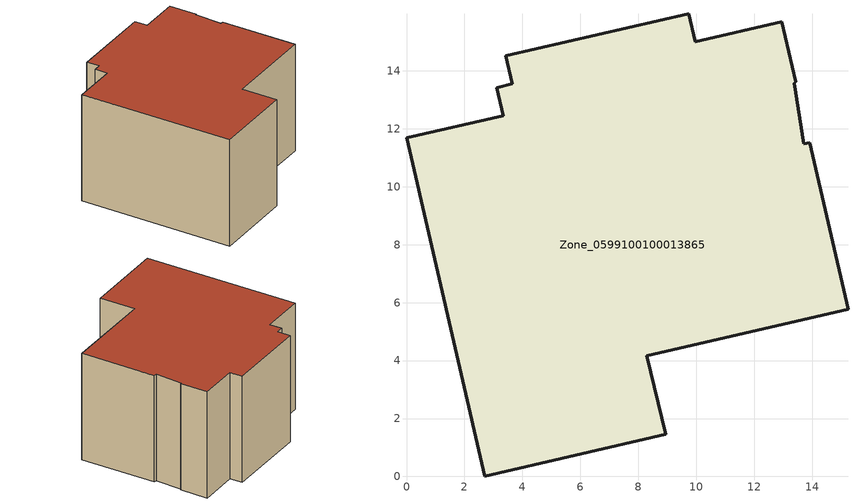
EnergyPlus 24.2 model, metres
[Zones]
Zone_0599100100013865
 floor ground (C_G): 9.97,15.01 12.96,15.7 13.44,13.62 13.38,13.57 13.71,11.49 13.92,11.52 15.24,5.77 8.3,4.17 8.94,1.45 2.7,0 0,11.69 3.34,12.45 3.12,13.42 3.65,13.55 3.42,14.51 9.74,15.98 z0
 wall outside (C_F): 2.7,0 8.94,1.45 8.3,4.17 15.24,5.77 13.92,11.52 13.71,11.49 13.38,13.57 13.44,13.62 12.96,15.7 9.97,15.01 9.74,15.98 3.42,14.51 3.65,13.55 3.12,13.42 3.34,12.45 0,11.69 2.7,0 z0:8.59
 roof outside (C_R): 8.3,4.17 15.24,5.77 13.92,11.52 13.71,11.49 13.38,13.57 13.44,13.62 12.96,15.7 9.97,15.01 9.74,15.98 3.42,14.51 3.65,13.55 3.12,13.42 3.34,12.45 0,11.69 2.7,0 8.94,1.45 z8.59
[BUILDING]
Pand.0599100100013865: North Axis=0; Terrain=City; Loads Convergence Tolerance Value=0.04; Temperature Convergence Tolerance Value=0.4; Solar Distribution=FullExterior; Maximum Number of Warmup Days=25; Minimum Number of Warmup Days=1
[Site:Location]
Rotterdam.The.Hague.AP_ZH_NLD Design_Conditions: Latitude=51.96; Longitude=4.45; Time Zone=1; Elevation=-4.5
[SITE:GROUNDTEMPERATURE:BUILDINGSURFACE]
18, 18, 18, 18, 18, 18, 18, 18, 18, 18, 18, 18
[MATERIAL] Thermal Absorptance=0.9; Solar Absorptance=0.7; Visible Absorptance=0.7
Name | Roughness | Thickness | Conductivity | Density | Specific Heat
G.D.2015-2018 | MediumSmooth | 0.15 | 0.0428571 | 540 | 1210
F.D.2015-2018 | Rough | 0.3 | 0.0666667 | 1920 | 840
R.D.2015-2018 | MediumRough | 0.2 | 0.0333333 | 1500 | 1000
[CONSTRUCTION]
C_G: G.D.2015-2018
C_F: F.D.2015-2018
C_R: R.D.2015-2018
[ZONE]
Zone_0599100100013865: Type=1; Multiplier=1; Ceiling Height=Autocalculate; Volume=Autocalculate; Floor Area=autocalculate; Part of Total Floor Area=Yes
[ZONEINFILTRATION:DESIGNFLOWRATE]
Infil_Zone_0599100100013865: Zone or ZoneList or Space or SpaceList=Zone_0599100100013865; Schedule=AlwaysOn; Design Flow Rate Calculation Method=Flow/Area; Flow Rate per Floor Area=0.0021; Constant Term Coefficient=1; Temperature Term Coefficient=0; Velocity Term Coefficient=0; Velocity Squared Term Coefficient=0
[HVACTEMPLATE:ZONE:IDEALLOADSAIRSYSTEM]
Zone_0599100100013865: Maximum Heating Supply Air Temperature=50; Minimum Cooling Supply Air Temperature=13; Maximum Heating Supply Air Humidity Ratio=0.0156; Minimum Cooling Supply Air Humidity Ratio=0.0077; Heating Limit=NoLimit; Cooling Limit=NoLimit; Dehumidification Control Type=ConstantSensibleHeatRatio; Cooling Sensible Heat Ratio=0.7; Dehumidification Setpoint=60; Humidification Control Type=None; Humidification Setpoint=30; Outdoor Air Method=None; Outdoor Air Flow Rate per Person=0.00944; Outdoor Air Flow Rate per Zone Floor Area=0; Outdoor Air Flow Rate per Zone=0; Demand Controlled Ventilation Type=None; Outdoor Air Economizer Type=NoEconomizer; Heat Recovery Type=None; Sensible Heat Recovery Effectiveness=0.7; Latent Heat Recovery Effectiveness=0.65
[ZONECONTROL:THERMOSTAT]
ThermostatControl_Zone_0599100100013865: Zone or ZoneList=Zone_0599100100013865; Control Type Schedule=DualSetpointControlType; Control 1=Thermostat_Zone_0599100100013865; Temperature Difference Between Cutout And Setpoint=0
[THERMOSTATSETPOINT:DUALSETPOINT]
Thermostat_Zone_0599100100013865: Heating Setpoint Temperature Schedule=HeatingSetpoint_Zone_0599100100013865; Cooling Setpoint Temperature Schedule=CoolingSetpoint_Zone_0599100100013865
[SCHEDULE:COMPACT]
HeatingSetpoint_Zone_0599100100013865: Through: 12/31, For: AllDays, Until: 24:00, 21
CoolingSetpoint_Zone_0599100100013865: Through: 12/31, For: AllDays, Until: 24:00, 24
DualSetpointControlType: Through: 12/31, For: AllDays, Until: 24:00, 4
AlwaysOn: Through: 12/31, For: AllDays, Until: 24:00, 1
